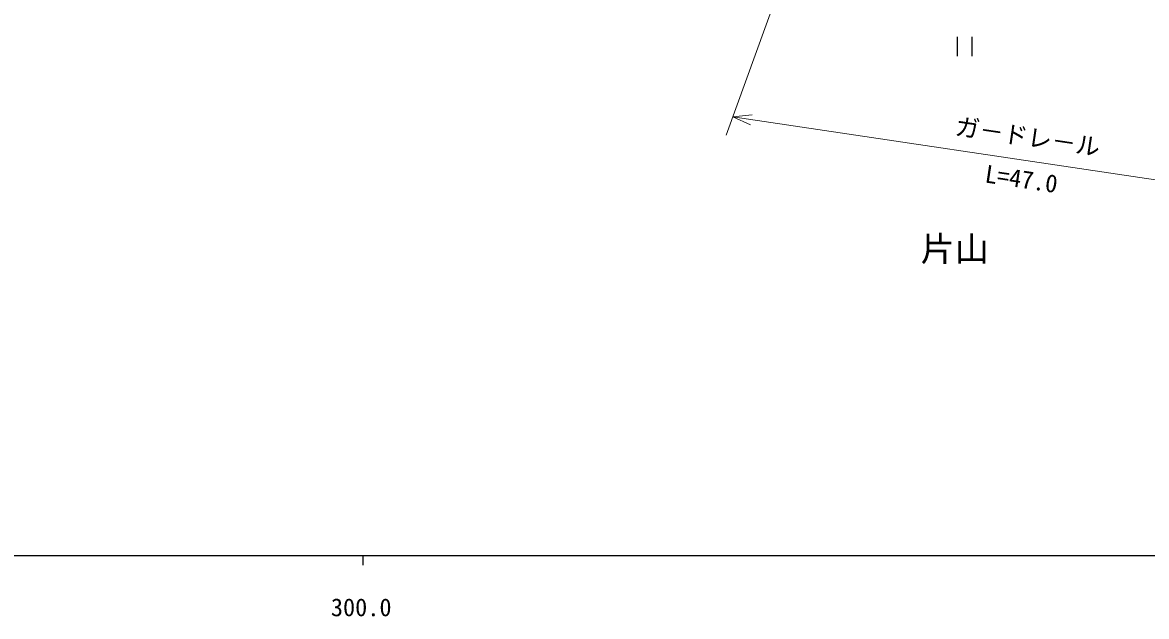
# Model space of a CAD drawing. Units: millimetres, scale not verified. Extents: x 40000 to 680000, y 20000 to 380000.
# Drawn here: x 333044 to 448528, y 198715 to 259745 of the extents above; entities that cross this region are included whole.
import ezdxf
from ezdxf.enums import TextEntityAlignment as Align

# ---------------------------------------------------------------- set-up
doc = ezdxf.new("R2010")
doc.units = ezdxf.units.MM
doc.header["$LTSCALE"] = 1000
for name, color, linetype, lineweight in [('M-BGD', 7, 'Continuous', 25), ('M-STR-HTXT', 7, 'Continuous', 13), ('M-TTL-BAND', 7, 'Continuous', 25)]:
    doc.layers.add(name, color=color, linetype=linetype, lineweight=lineweight)
doc.styles.add('@ＭＳ ゴシック', font='')
doc.styles.add('ＭＳ ゴシック', font='')
doc.styles.get('@ＭＳ ゴシック').set_extended_font_data('@MS Gothic')
doc.styles.get('ＭＳ ゴシック').set_extended_font_data('MS Gothic')

msp = doc.modelspace()

# ---------------------------------------------------------------- linework, layer by layer
at = {"layer": 'M-BGD'}
for p, q in [((429080, 258277), (429080, 256277)), ((430580, 258277), (430580, 256277))]:
    msp.add_line(p, q, dxfattribs=at)
at = {"layer": 'M-STR-HTXT'}
for p, q in [((416161, 278037), (405327, 248158)), ((407996, 250265), (406009, 250038)), ((465912, 241106), (406009, 250038)), ((406009, 250038), (407843, 249242))]:
    msp.add_line(p, q, dxfattribs=at)
at = {"layer": 'M-TTL-BAND'}
for p, q in [((40000, 205000), (579000, 205000)), ((368000, 205000), (368000, 204000))]:
    msp.add_line(p, q, dxfattribs=at)

# ---------------------------------------------------------------- texts
at = {"layer": 'M-BGD', "style": 'ＭＳ ゴシック'}
msp.add_text('片山', height=2566, dxfattribs=at).set_placement((428824, 236488), align=Align.MIDDLE_CENTER)
at = {"layer": 'M-STR-HTXT', "style": 'ＭＳ ゴシック'}
msp.add_text('ガ－ドレ－ル', height=1833, rotation=351.519, dxfattribs=at).set_placement((436108, 246561), align=Align.BOTTOM_CENTER)
at = {"layer": 'M-STR-HTXT', "style": '@ＭＳ ゴシック'}
msp.add_text('L=47.0', height=1833, rotation=351.519, dxfattribs=at).set_placement((435813, 244583), align=Align.TOP_CENTER)
at = {"layer": 'M-TTL-BAND', "style": 'ＭＳ ゴシック'}
msp.add_text('300.0', height=1833, dxfattribs=at).set_placement((367844, 198195), align=Align.BOTTOM_CENTER)

doc.saveas('drawing.dxf')
